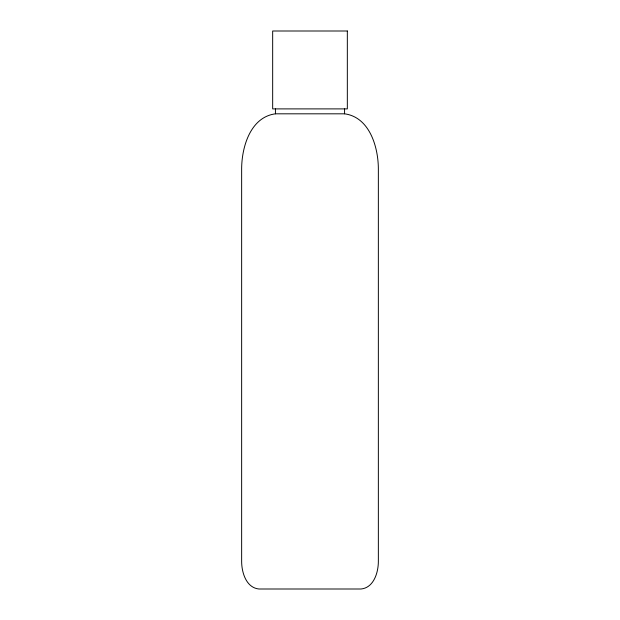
<?xml version="1.0" encoding="UTF-8"?>
<svg xmlns="http://www.w3.org/2000/svg" width="620" height="620" viewBox="0 0 620 620"><rect width="100%" height="100%" fill="white"/><g stroke="black" fill="none" stroke-linecap="round" stroke-linejoin="round"><path stroke-width="0.93" d="M275.435 113.817C250.379 117.133 241.715 147.118 241.645 168.818L241.645 561.449C241.653 572.384 246.156 587.729 258.943 589L361.057 589C373.844 587.729 378.347 572.384 378.355 561.449L378.355 168.818C378.285 147.118 369.621 117.133 344.565 113.817L275.435 113.817L275.435 108.895M344.565 108.895L344.565 113.817M347.332 31L272.668 31L272.668 108.895L347.332 108.895L347.332 31"/></g></svg>
